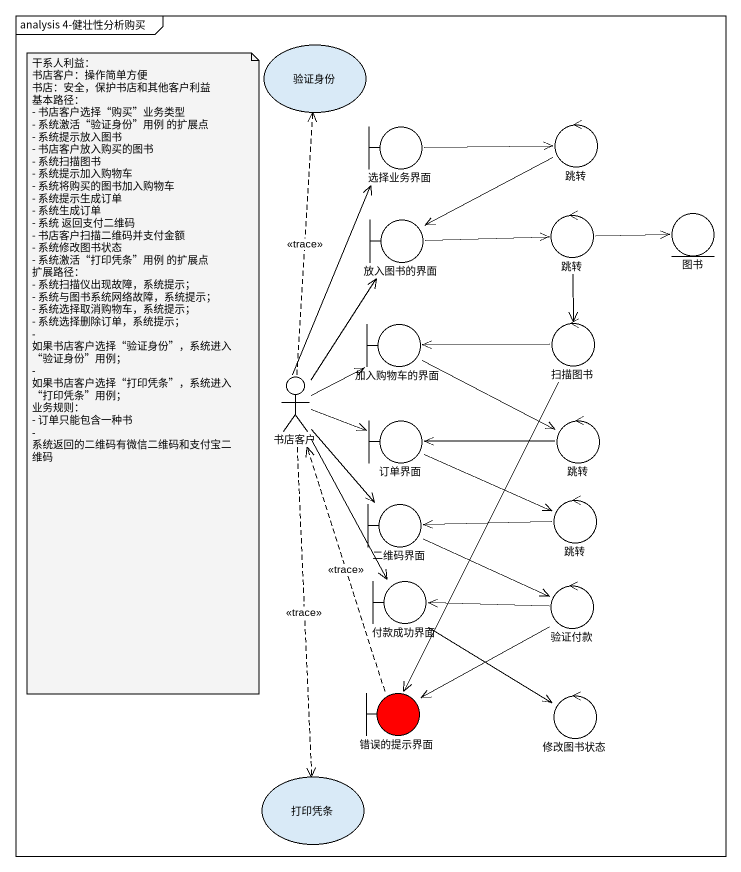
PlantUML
@startuml
mainframe analysis 4-健壮性分析购买
usecase 验证身份
boundary 选择业务界面
control 跳转
boundary 放入图书的界面
control "跳转" as 跳转_2
entity 图书
boundary 加入购物车的界面
control 扫描图书
actor 书店客户
boundary 订单界面
control "跳转" as 跳转_3
boundary 二维码界面
control "跳转" as 跳转_4
boundary 付款成功界面
control 验证付款
boundary 错误的提示界面 #FF0000
control 修改图书状态
usecase 打印凭条
选择业务界面 -right-> 跳转
跳转 -left-> 放入图书的界面
放入图书的界面 -right-> 跳转_2
跳转_2 -right-> 图书
跳转_2 --> 扫描图书
加入购物车的界面 -right-> 跳转_3
扫描图书 -left-> 加入购物车的界面
扫描图书 --> 错误的提示界面
书店客户 .up.> 验证身份 : <<trace>>
书店客户 -up-> 选择业务界面
书店客户 -up-> 放入图书的界面
书店客户 -up-> 加入购物车的界面
书店客户 -right-> 订单界面
书店客户 --> 二维码界面
书店客户 --> 付款成功界面
书店客户 ..> 打印凭条 : <<trace>>
订单界面 -right-> 跳转_4
跳转_3 -left-> 订单界面
二维码界面 -right-> 验证付款
跳转_4 -left-> 二维码界面
付款成功界面 --> 修改图书状态
验证付款 -left-> 付款成功界面
验证付款 --> 错误的提示界面
错误的提示界面 .up.> 书店客户 : <<trace>>
note as N1
  干系人利益：
  书店客户：操作简单方便
  书店：安全，保护书店和其他客户利益
  基本路径：
  - 书店客户选择“购买”业务类型
  - 系统激活“验证身份”用例 的扩展点
  - 系统提示放入图书
  - 书店客户放入购买的图书
  - 系统扫描图书
  - 系统提示加入购物车
  - 系统将购买的图书加入购物车
  - 系统提示生成订单
  - 系统生成订单
  - 系统 返回支付二维码
  - 书店客户扫描二维码并支付金额
  - 系统修改图书状态
  - 系统激活“打印凭条”用例 的扩展点
  扩展路径：
  - 系统扫描仪出现故障，系统提示；
  - 系统与图书系统网络故障，系统提示；
  - 系统选择取消购物车，系统提示；
  - 系统选择删除订单，系统提示；
  - 如果书店客户选择“验证身份”，系统进入“验证身份”用例；
  - 如果书店客户选择“打印凭条”，系统进入“打印凭条”用例；
  业务规则：
  - 订单只能包含一种书
  - 系统返回的二维码有微信二维码和支付宝二维码
end note
@enduml
